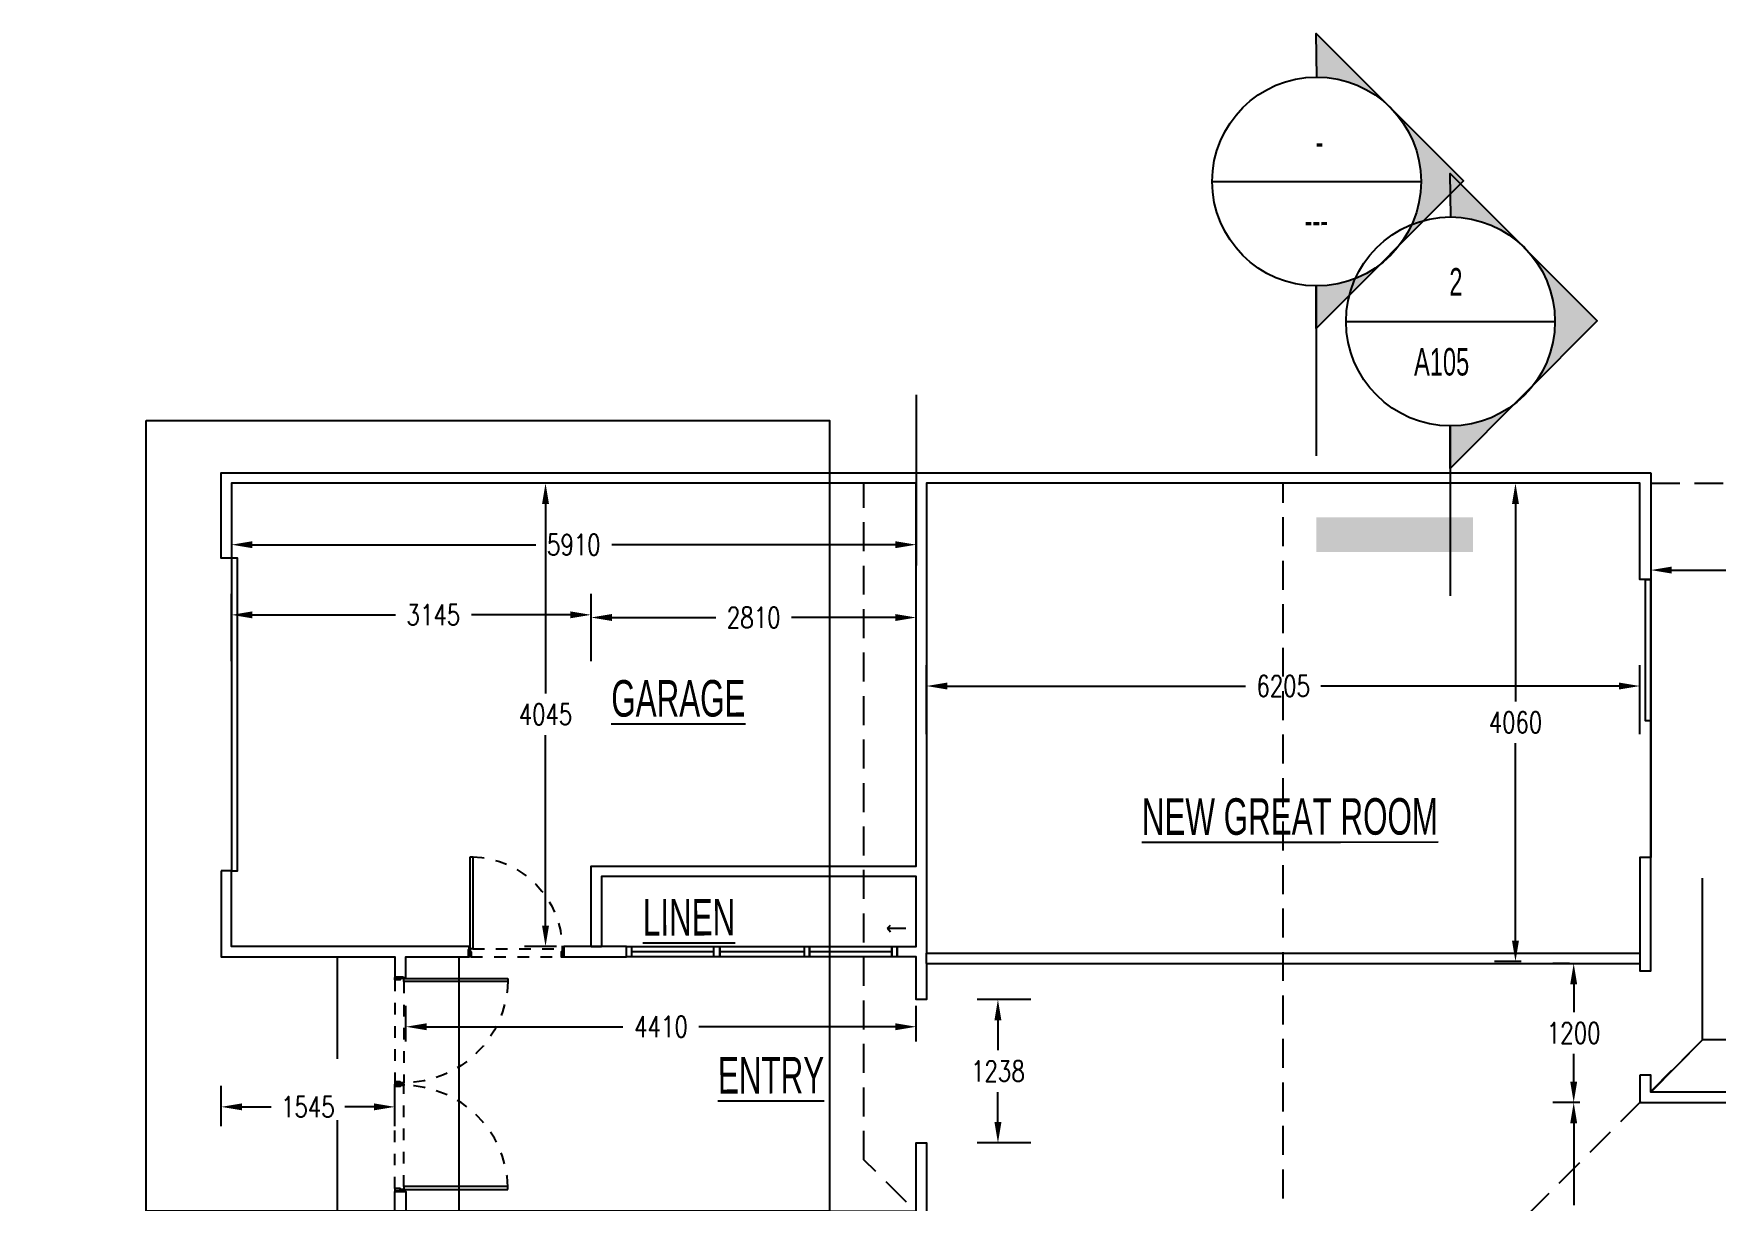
# Model space of a CAD drawing. Header units: inches. Extents: x 26998 to 46838, y -509 to 4343.
# Drawn here: x 38008.76 to 38023.27, y 904.74 to 914.81 of the extents above; entities that cross this region are included whole.
import ezdxf

# ---------------------------------------------------------------- set-up
doc = ezdxf.new("R2010")
doc.units = ezdxf.units.IN
doc.header["$LTSCALE"] = 0.5
doc.header["$MEASUREMENT"] = 0
for name, pattern in [('DASHED', [0.75, 0.5, -0.25]), ('HIDDEN2', [0.1875, 0.125, -0.0625]), ('HIDDEN4', [0.09375, 0.0625, -0.03125])]:
    doc.linetypes.add(name, pattern=pattern)
doc.layers.get('Defpoints').update_dxf_attribs({"color": 140})
for name, color, linetype in [('A-MUROS', 1, 'Continuous'), ('A-VIDRIO', 4, 'Continuous'), ('NUEVO DIBUJO', 2, 'Continuous'), ('OP-PROY 1', 8, 'HIDDEN4'), ('OP-PROY 2', 1, 'HIDDEN4')]:
    doc.layers.add(name, color=color, linetype=linetype)
doc.styles.get("Standard").update_dxf_attribs({"font": 'romans.shx', "width": 0.75})
doc.dimstyles.get("Standard").update_dxf_attribs({"dimtxt": 0.18, "dimasz": 0.18, "dimexe": 0.18, "dimexo": 0.0625, "dimgap": 0.09, "dimtad": 0, "dimtih": 1, "dimtoh": 1, "dimdec": 4, "dimzin": 0, "dimdsep": 46, "dimtxsty": 'Standard', "dimcen": 0.09, "dimadec": 0, "dimazin": 0, "dimtfac": 1, "dimtdec": 4, "dimtofl": 0, "dimtmove": 0, "dimatfit": 3, "dimfxl": 1, "dimtolj": 1, "dimtzin": 0, "dimarcsym": 0})

# ---------------------------------------------------------------- blocks, each defined once
blk = doc.blocks.new('*D435')
at = {"layer": 'Defpoints', "color": 0, "transparency": 16777216}
for p in [(38022.615, 909.181), (38016.46, 908.704), (38022.615, 908.704)]:
    blk.add_point(p, dxfattribs=at)
at = {"layer": 'NUEVO DIBUJO', "color": 0, "lineweight": -2, "transparency": 16777216}
for p, q in [((38016.46, 908.767), (38016.46, 909.361)), ((38022.615, 908.767), (38022.615, 909.361)), ((38016.64, 909.181), (38019.213, 909.181)), ((38022.435, 909.181), (38019.862, 909.181))]:
    blk.add_line(p, q, dxfattribs=at)
at = {"layer": 'NUEVO DIBUJO', "color": 0, "transparency": 16777216}
for points in [[(38016.64, 909.211), (38016.64, 909.151), (38016.46, 909.181)], [(38022.435, 909.211), (38022.435, 909.151), (38022.615, 909.181)]]:
    blk.add_solid(points, dxfattribs=at)
at = {"layer": 'NUEVO DIBUJO', "color": 0, "transparency": 16777216, "insert": (38019.538, 909.181), "char_height": 0.18, "attachment_point": 5}
blk.add_mtext('\\A1;6205', dxfattribs=at)
blk = doc.blocks.new('*D436')
at = {"layer": 'Defpoints', "color": 0, "transparency": 16777216}
for p in [(38016.372, 909.772), (38013.567, 909.332), (38016.372, 909.332)]:
    blk.add_point(p, dxfattribs=at)
at = {"layer": 'NUEVO DIBUJO', "color": 0, "lineweight": -2, "transparency": 16777216}
for p, q in [((38013.567, 909.394), (38013.567, 909.952)), ((38016.372, 909.394), (38016.372, 909.952)), ((38013.747, 909.772), (38014.642, 909.772)), ((38016.192, 909.772), (38015.297, 909.772))]:
    blk.add_line(p, q, dxfattribs=at)
at = {"layer": 'NUEVO DIBUJO', "color": 0, "transparency": 16777216}
for points in [[(38013.747, 909.802), (38013.747, 909.742), (38013.567, 909.772)], [(38016.192, 909.802), (38016.192, 909.742), (38016.372, 909.772)]]:
    blk.add_solid(points, dxfattribs=at)
at = {"layer": 'NUEVO DIBUJO', "color": 0, "transparency": 16777216, "insert": (38014.97, 909.772), "char_height": 0.18, "attachment_point": 5}
blk.add_mtext('\\A1;2810', dxfattribs=at)
blk = doc.blocks.new('*D437')
at = {"layer": 'Defpoints', "color": 0, "transparency": 16777216}
for p in [(38010.465, 909.795), (38010.465, 909.331), (38013.567, 909.332)]:
    blk.add_point(p, dxfattribs=at)
at = {"layer": 'NUEVO DIBUJO', "color": 0, "lineweight": -2, "transparency": 16777216}
for p, q in [((38010.465, 909.394), (38010.465, 909.975)), ((38013.567, 909.394), (38013.567, 909.975)), ((38010.645, 909.795), (38011.879, 909.795)), ((38013.387, 909.795), (38012.535, 909.795))]:
    blk.add_line(p, q, dxfattribs=at)
at = {"layer": 'NUEVO DIBUJO', "color": 0, "transparency": 16777216}
for points in [[(38010.645, 909.825), (38010.645, 909.765), (38010.465, 909.795)], [(38013.387, 909.825), (38013.387, 909.765), (38013.567, 909.795)]]:
    blk.add_solid(points, dxfattribs=at)
at = {"layer": 'NUEVO DIBUJO', "color": 0, "transparency": 16777216, "insert": (38012.207, 909.795), "char_height": 0.18, "attachment_point": 5}
blk.add_mtext('\\A1;3145', dxfattribs=at)
blk = doc.blocks.new('*D520')
at = {"layer": 'Defpoints', "color": 0, "transparency": 16777216}
for p in [(38013.174, 910.931), (38013.332, 910.931), (38013.332, 906.934)]:
    blk.add_point(p, dxfattribs=at)
at = {"layer": 'NUEVO DIBUJO', "color": 0, "lineweight": -2, "transparency": 16777216}
for p, q in [((38013.27, 910.931), (38012.994, 910.931)), ((38013.174, 910.751), (38013.174, 909.116)), ((38013.174, 907.114), (38013.174, 908.756)), ((38013.27, 906.934), (38012.994, 906.934))]:
    blk.add_line(p, q, dxfattribs=at)
at = {"layer": 'NUEVO DIBUJO', "color": 0, "transparency": 16777216}
for points in [[(38013.144, 910.751), (38013.204, 910.751), (38013.174, 910.931)], [(38013.144, 907.114), (38013.204, 907.114), (38013.174, 906.934)]]:
    blk.add_solid(points, dxfattribs=at)
at = {"layer": 'NUEVO DIBUJO', "color": 0, "transparency": 16777216, "insert": (38013.174, 908.936), "char_height": 0.18, "attachment_point": 5}
blk.add_mtext('\\A1;4045', dxfattribs=at)
blk = doc.blocks.new('*D438')
at = {"layer": 'Defpoints', "color": 0, "transparency": 16777216}
for p in [(38011.873, 905.551), (38010.376, 905.323), (38011.873, 905.323)]:
    blk.add_point(p, dxfattribs=at)
at = {"layer": 'NUEVO DIBUJO', "color": 0, "lineweight": -2, "transparency": 16777216}
for p, q in [((38010.376, 905.385), (38010.376, 905.731)), ((38011.873, 905.385), (38011.873, 905.731)), ((38010.556, 905.551), (38010.806, 905.551)), ((38011.693, 905.551), (38011.443, 905.551))]:
    blk.add_line(p, q, dxfattribs=at)
at = {"layer": 'NUEVO DIBUJO', "color": 0, "transparency": 16777216}
for points in [[(38010.556, 905.581), (38010.556, 905.521), (38010.376, 905.551)], [(38011.693, 905.581), (38011.693, 905.521), (38011.873, 905.551)]]:
    blk.add_solid(points, dxfattribs=at)
at = {"layer": 'NUEVO DIBUJO', "color": 0, "transparency": 16777216, "insert": (38011.124, 905.551), "char_height": 0.18, "attachment_point": 5}
blk.add_mtext('\\A1;1545', dxfattribs=at)
blk = doc.blocks.new('*D446')
at = {"layer": 'Defpoints', "color": 0, "transparency": 16777216}
for p in [(38016.372, 911.756), (38010.465, 910.931), (38016.372, 910.4)]:
    blk.add_point(p, dxfattribs=at)
at = {"layer": 'NUEVO DIBUJO', "color": 0, "lineweight": -2, "transparency": 16777216}
for p, q in [((38016.372, 911.694), (38016.372, 910.22)), ((38010.465, 910.869), (38010.465, 910.22)), ((38010.645, 910.4), (38013.09, 910.4)), ((38016.192, 910.4), (38013.746, 910.4))]:
    blk.add_line(p, q, dxfattribs=at)
at = {"layer": 'NUEVO DIBUJO', "color": 0, "transparency": 16777216}
for points in [[(38010.645, 910.43), (38010.645, 910.37), (38010.465, 910.4)], [(38016.192, 910.43), (38016.192, 910.37), (38016.372, 910.4)]]:
    blk.add_solid(points, dxfattribs=at)
at = {"layer": 'NUEVO DIBUJO', "color": 0, "transparency": 16777216, "insert": (38013.418, 910.4), "char_height": 0.18, "attachment_point": 5}
blk.add_mtext('\\A1;5910', dxfattribs=at)
blk = doc.blocks.new('*D447')
at = {"layer": 'Defpoints', "color": 0, "transparency": 16777216}
for p in [(38021.542, 910.931), (38021.765, 910.931), (38021.654, 906.805)]:
    blk.add_point(p, dxfattribs=at)
at = {"layer": 'NUEVO DIBUJO', "color": 0, "lineweight": -2, "transparency": 16777216}
for p, q in [((38021.702, 910.931), (38021.362, 910.931)), ((38021.542, 910.751), (38021.542, 909.048)), ((38021.542, 906.985), (38021.542, 908.688)), ((38021.591, 906.805), (38021.362, 906.805))]:
    blk.add_line(p, q, dxfattribs=at)
at = {"layer": 'NUEVO DIBUJO', "color": 0, "transparency": 16777216}
for points in [[(38021.512, 910.751), (38021.572, 910.751), (38021.542, 910.931)], [(38021.512, 906.985), (38021.572, 906.985), (38021.542, 906.805)]]:
    blk.add_solid(points, dxfattribs=at)
at = {"layer": 'NUEVO DIBUJO', "color": 0, "transparency": 16777216, "insert": (38021.542, 908.868), "char_height": 0.18, "attachment_point": 5}
blk.add_mtext('\\A1;4060', dxfattribs=at)
blk = doc.blocks.new('*D451')
at = {"layer": 'Defpoints', "color": 0, "transparency": 16777216}
for p in [(38017.077, 906.477), (38017.425, 906.477), (38017.425, 905.24)]:
    blk.add_point(p, dxfattribs=at)
at = {"layer": 'NUEVO DIBUJO', "color": 0, "lineweight": -2, "transparency": 16777216}
for p, q in [((38017.362, 906.477), (38016.897, 906.477)), ((38017.077, 906.297), (38017.077, 906.039)), ((38017.077, 905.42), (38017.077, 905.679)), ((38017.362, 905.24), (38016.897, 905.24))]:
    blk.add_line(p, q, dxfattribs=at)
at = {"layer": 'NUEVO DIBUJO', "color": 0, "transparency": 16777216}
for points in [[(38017.047, 906.297), (38017.107, 906.297), (38017.077, 906.477)], [(38017.047, 905.42), (38017.107, 905.42), (38017.077, 905.24)]]:
    blk.add_solid(points, dxfattribs=at)
at = {"layer": 'NUEVO DIBUJO', "color": 0, "transparency": 16777216, "insert": (38017.077, 905.859), "char_height": 0.18, "attachment_point": 5}
blk.add_mtext('\\A1;1238', dxfattribs=at)
blk = doc.blocks.new('*D452')
at = {"layer": 'Defpoints', "color": 0, "transparency": 16777216}
for p in [(38016.372, 906.242), (38011.968, 906.052), (38016.372, 906.052)]:
    blk.add_point(p, dxfattribs=at)
at = {"layer": 'NUEVO DIBUJO', "color": 0, "lineweight": -2, "transparency": 16777216}
for p, q in [((38011.968, 906.115), (38011.968, 906.422)), ((38016.372, 906.115), (38016.372, 906.422)), ((38012.148, 906.242), (38013.842, 906.242)), ((38016.192, 906.242), (38014.498, 906.242))]:
    blk.add_line(p, q, dxfattribs=at)
at = {"layer": 'NUEVO DIBUJO', "color": 0, "transparency": 16777216}
for points in [[(38012.148, 906.272), (38012.148, 906.212), (38011.968, 906.242)], [(38016.192, 906.272), (38016.192, 906.212), (38016.372, 906.242)]]:
    blk.add_solid(points, dxfattribs=at)
at = {"layer": 'NUEVO DIBUJO', "color": 0, "transparency": 16777216, "insert": (38014.17, 906.242), "char_height": 0.18, "attachment_point": 5}
blk.add_mtext('\\A1;4410', dxfattribs=at)
blk = doc.blocks.new('*D477')
at = {"layer": 'Defpoints', "color": 0, "transparency": 16777216}
for p in [(38022.044, 905.589), (38022.158, 905.589), (38022.158, 903.457)]:
    blk.add_point(p, dxfattribs=at)
at = {"layer": 'NUEVO DIBUJO', "color": 0, "lineweight": -2, "transparency": 16777216}
for p, q in [((38022.096, 905.589), (38021.864, 905.589)), ((38022.044, 905.409), (38022.044, 904.703)), ((38022.044, 903.637), (38022.044, 904.343)), ((38022.096, 903.457), (38021.864, 903.457))]:
    blk.add_line(p, q, dxfattribs=at)
at = {"layer": 'NUEVO DIBUJO', "color": 0, "transparency": 16777216}
for points in [[(38022.014, 905.409), (38022.074, 905.409), (38022.044, 905.589)], [(38022.014, 903.637), (38022.074, 903.637), (38022.044, 903.457)]]:
    blk.add_solid(points, dxfattribs=at)
at = {"layer": 'NUEVO DIBUJO', "color": 0, "transparency": 16777216, "insert": (38022.044, 904.523), "char_height": 0.18, "attachment_point": 5}
blk.add_mtext('\\A1;2130', dxfattribs=at)
blk = doc.blocks.new('*D478')
at = {"layer": 'Defpoints', "color": 0, "transparency": 16777216}
for p in [(38022.044, 906.788), (38022.069, 906.788), (38022.158, 905.589)]:
    blk.add_point(p, dxfattribs=at)
at = {"layer": 'NUEVO DIBUJO', "color": 0, "lineweight": -2, "transparency": 16777216}
for p, q in [((38022.007, 906.788), (38021.864, 906.788)), ((38022.044, 906.608), (38022.044, 906.368)), ((38022.044, 905.769), (38022.044, 906.008)), ((38022.096, 905.589), (38021.864, 905.589))]:
    blk.add_line(p, q, dxfattribs=at)
at = {"layer": 'NUEVO DIBUJO', "color": 0, "transparency": 16777216}
for points in [[(38022.014, 906.608), (38022.074, 906.608), (38022.044, 906.788)], [(38022.014, 905.769), (38022.074, 905.769), (38022.044, 905.589)]]:
    blk.add_solid(points, dxfattribs=at)
at = {"layer": 'NUEVO DIBUJO', "color": 0, "transparency": 16777216, "insert": (38022.044, 906.188), "char_height": 0.18, "attachment_point": 5}
blk.add_mtext('\\A1;1200', dxfattribs=at)
blk = doc.blocks.new('P-0')
for points in [[(-0.014, 1.259), (-0.047, 1.259), (-0.047, 0.1), (-0.014, 0.1)], [(-1.194, 0.01), (-1.188, 0.01), (-1.188, 0.09), (-1.194, 0.09)], [(-1.188, 0.1), (-1.174, 0.1), (-1.174, 0.062), (-1.161, 0.062), (-1.161, 0.016), (-1.161, 0), (-1.188, 0)], [(0, 0.1), (-0.014, 0.1), (-0.014, 0.062), (-0.026, 0.062), (-0.026, 0.016), (-0.026, 0), (0, 0)], [(0, 0.01), (0.006, 0.01), (0.006, 0.09), (0, 0.09)]]:
    blk.add_lwpolyline(points, close=True)
at = {"layer": 'OP-PROY 1', "linetype": 'HIDDEN4'}
blk.add_arc((-0.013, 0.1), 1.16, 91.6414, 179.9839, dxfattribs=at)
at = {"layer": 'OP-PROY 2', "linetype": 'HIDDEN2'}
for p, q in [((-0.047, 0.1), (-1.174, 0.1)), ((-0.026, 0), (-1.161, 0))]:
    blk.add_line(p, q, dxfattribs=at)
blk = doc.blocks.new('*D525')
at = {"layer": 'Defpoints', "color": 0, "transparency": 16777216}
for p in [(38022.71, 910.326), (38031.358, 910.326), (38031.358, 910.181)]:
    blk.add_point(p, dxfattribs=at)
at = {"layer": 'NUEVO DIBUJO', "color": 0, "lineweight": -2, "transparency": 16777216}
for p, q in [((38022.71, 910.263), (38022.71, 910.001)), ((38031.358, 910.263), (38031.358, 910.001)), ((38022.89, 910.181), (38026.706, 910.181)), ((38031.178, 910.181), (38027.362, 910.181))]:
    blk.add_line(p, q, dxfattribs=at)
at = {"layer": 'NUEVO DIBUJO', "color": 0, "transparency": 16777216}
for points in [[(38022.89, 910.211), (38022.89, 910.151), (38022.71, 910.181)], [(38031.178, 910.211), (38031.178, 910.151), (38031.358, 910.181)]]:
    blk.add_solid(points, dxfattribs=at)
at = {"layer": 'NUEVO DIBUJO', "color": 0, "transparency": 16777216, "insert": (38027.034, 910.181), "char_height": 0.18, "attachment_point": 5}
blk.add_mtext('\\A1;8660', dxfattribs=at)

msp = doc.modelspace()

# ---------------------------------------------------------------- hatches: boundary and pattern name
at = {"layer": 'NUEVO DIBUJO'}
h = msp.add_hatch(color=3, dxfattribs=at)
h.dxf.hatch_style = 1
h.paths.add_polyline_path([(38019.8232339, 914.8081055), (38019.829529, 914.4336925, -0.183582479), (38020.4269832, 914.2042852)])
h.paths.add_polyline_path([(38021.0922397, 913.5389505), (38020.4979322, 914.1333278, -0.1844551951), (38020.7272745, 913.5328048, -0.1639079338), (38020.5436478, 912.9877018)])
h.paths.add_polyline_path([(38020.3749432, 912.8181802, -0.1660457928), (38019.8232339, 912.6319171), (38019.8232339, 912.263799)])
h = msp.add_hatch(color=3, dxfattribs=at)
h.dxf.hatch_style = 1
h.paths.add_polyline_path([(38020.9782482, 913.601077), (38020.9845434, 913.226664, -0.183582479), (38021.5819976, 912.9972567)])
h.paths.add_polyline_path([(38022.2472541, 912.331922), (38021.6529466, 912.9262994, -0.1844551951), (38021.8822888, 912.3257763, -0.1639079338), (38021.6986621, 911.7806733)])
h.paths.add_polyline_path([(38021.5299576, 911.6111517, -0.1660457928), (38020.9782482, 911.4248886), (38020.9782482, 911.0567705)])
h = msp.add_hatch(color=2, dxfattribs=at)
h.dxf.hatch_style = 1
h.paths.add_polyline_path([(38021.1746719, 910.3372492), (38019.8232339, 910.3372492), (38019.8232339, 910.6355038), (38021.1746719, 910.6355038)])
h.paths.add_polyline_path([(38005.2493005, 900.274469), (38004.9510609, 900.274469), (38004.9510609, 901.6196122), (38005.2493005, 901.6196122)])

# ---------------------------------------------------------------- linework, layer by layer
at = {"color": 3}
for p, q in [((38018.9254881, 913.5328048), (38020.7272745, 913.5328048)), ((38019.8232339, 912.6318961), (38019.8232339, 912.263799)), ((38019.8232339, 912.6318961), (38019.8232339, 912.263799)), ((38019.8232339, 912.6318961), (38019.8232339, 911.1672767)), ((38020.0805024, 912.3257763), (38021.8822888, 912.3257763))]:
    msp.add_line(p, q, dxfattribs=at)
at = {"color": 0}
for p, q in [((38020.9782482, 911.4248676), (38020.9782482, 911.0567705)), ((38020.9782482, 911.4248676), (38020.9782482, 911.0567705)), ((38022.7100086, 907.7018526), (38022.7100086, 910.1001792)), ((38022.7100086, 910.0685552), (38022.7100086, 910.1001792)), ((38022.7100086, 910.1001792), (38022.7100086, 907.7018526)), ((38022.7100086, 907.7336265), (38022.7100086, 907.7018526)), ((38016.1242325, 907.0927538), (38016.1494117, 907.1180829)), ((38016.1242325, 907.0927538), (38016.1494117, 907.0609799)), ((38016.1242325, 907.0927538), (38016.2828619, 907.0927538)), ((38016.1242325, 907.0927538), (38016.1242325, 907.0927538)), ((38013.5673513, 906.9341842), (38013.3324795, 906.9341842)), ((38013.3324795, 906.9341842), (38013.3324795, 906.8453074)), ((38013.5673513, 906.9341842), (38013.6561232, 906.9341842)), ((38013.8717358, 906.8453074), (38013.8717358, 906.9341842)), ((38013.9161443, 906.9341842), (38013.9161443, 906.8453074)), ((38016.1622562, 906.9341842), (38016.1622562, 906.8453074)), ((38016.2066646, 906.9341842), (38016.2066646, 906.8453074))]:
    msp.add_line(p, q, dxfattribs=at)
at = {"color": 2}
for p, q in [((38020.9782482, 911.4248676), (38020.9782482, 909.9602482)), ((38022.7100086, 908.8819816), (38022.7100086, 907.7018526))]:
    msp.add_line(p, q, dxfattribs=at)
at = {"color": 3}
for points in [[(38019.8295287, 914.4337135), (38019.8232339, 914.8081055), (38021.0922397, 913.5389505), (38019.8232339, 912.263799), (38019.8232339, 912.6380624)], [(38020.984543, 913.2266851), (38020.9782482, 913.601077), (38022.2472541, 912.331922), (38020.9782482, 911.0567705), (38020.9782482, 911.4310339)]]:
    msp.add_lwpolyline(points, dxfattribs=at)
at = {"color": 2}
for points in [[(38022.6624227, 910.1001792), (38022.7100086, 910.1001792), (38022.7100086, 908.8819816), (38022.6624227, 908.8819816)], [(38016.1622562, 906.9341842), (38016.2066646, 906.9341842), (38016.2066646, 906.8453074), (38016.1622562, 906.8453074)]]:
    msp.add_lwpolyline(points, close=True, dxfattribs=at)
at = {"color": 3}
for centre in [(38019.8263813, 913.5328048), (38020.9813956, 912.3257763)]:
    msp.add_circle(centre, 0.9008932, dxfattribs=at)
at = {"layer": 'A-MUROS'}
for p, q in [((38013.8717358, 906.9341842), (38013.6561232, 906.9341842)), ((38016.4604508, 906.8770812), (38022.6148369, 906.8770812)), ((38016.4604508, 906.7880545), (38016.4604508, 906.8770812)), ((38013.3324795, 906.8453074), (38013.8717358, 906.8453074)), ((38016.4604508, 906.7880545), (38022.6148369, 906.7880545))]:
    msp.add_line(p, q, dxfattribs=at)
for points in [[(38009.7286498, 911.4706516), (38015.6229399, 911.4706516), (38015.6229399, 904.6500637), (38009.7286498, 904.6500637)], [(38022.6148369, 906.7880545), (38022.6148369, 906.7246566), (38022.7100086, 906.7246566), (38022.7100086, 907.7018526), (38022.6148369, 907.7018526)], [(38013.3324795, 906.8453074), (38013.8717358, 906.8453074), (38013.8717358, 906.9341842), (38013.3324795, 906.9341842)]]:
    msp.add_lwpolyline(points, close=True, dxfattribs=at)
for points in [[(38016.4604508, 906.7880545), (38016.4604508, 906.4772103), (38016.3716788, 906.4772103), (38016.3716788, 906.8453074), (38016.2066646, 906.8453074), (38016.2066646, 906.9341842), (38016.3716788, 906.9341842), (38016.3716788, 907.5368384), (38013.6561232, 907.5368384), (38013.6561232, 906.9341842), (38013.5673513, 906.9341842), (38013.5673513, 907.6258651), (38016.3716788, 907.6258651), (38016.3716788, 910.9313953), (38010.4645293, 910.9313953), (38010.4647392, 910.2840779), (38010.3757124, 910.2840779), (38010.3757124, 911.0202722), (38022.7100086, 911.0202722)], [(38022.7100086, 911.0202722), (38022.7100086, 910.1001792), (38022.6148369, 910.1001792), (38022.6148369, 910.9313953), (38016.4604508, 910.9313953), (38016.4604508, 906.8770812)], [(38010.3757124, 907.5876466), (38010.3757124, 906.8453074), (38011.8731303, 906.8453074), (38011.8731303, 906.6677035), (38011.968302, 906.6677035), (38011.968302, 906.8453074), (38012.514003, 906.8453074), (38012.514003, 906.9341842), (38010.4647392, 906.9341842), (38010.4647392, 907.5876466), (38010.3757124, 907.5876466)], [(38022.6148369, 905.8237479), (38022.6148369, 905.5888912), (38029.2707104, 905.5888912), (38029.2642657, 904.4786047), (38029.3594373, 904.4786047), (38029.3594373, 905.677768), (38022.7100086, 905.677768), (38022.7100086, 905.8237479), (38022.6148369, 905.8237479)], [(38011.4670694, 901.8773451), (38011.3782375, 901.8773451), (38011.3782375, 904.6500637), (38011.8731303, 904.6500637), (38011.8731303, 904.8212228), (38011.968302, 904.8212228), (38011.968302, 904.6500637), (38016.3716788, 904.6500637), (38016.3716788, 905.2401281), (38016.4604508, 905.2401281), (38016.4604508, 904.554892), (38011.4670694, 904.554892), (38011.4670694, 901.8773451)]]:
    msp.add_lwpolyline(points, dxfattribs=at)
at = {"layer": 'A-VIDRIO'}
for p, q in [((38013.9161443, 906.8897458), (38014.6268745, 906.8897458)), ((38014.6268745, 906.8896709), (38013.9161443, 906.8896709)), ((38014.6268745, 906.8453074), (38014.6268745, 906.9341842)), ((38014.6776827, 906.8453074), (38014.6776827, 906.9341842)), ((38014.6776827, 906.8897458), (38015.4071175, 906.8897458)), ((38015.4071175, 906.8896709), (38014.6776827, 906.8896709)), ((38015.4071175, 906.8453074), (38015.4071175, 906.9341842)), ((38015.451526, 906.8453074), (38015.451526, 906.9341842)), ((38015.451526, 906.8896709), (38016.1622562, 906.8897458)), ((38016.1622562, 906.8896709), (38015.451526, 906.8896709))]:
    msp.add_line(p, q, dxfattribs=at)
for points in [[(38013.8717358, 906.9341842), (38016.2066646, 906.9341842), (38016.2066646, 906.8453074), (38013.8717358, 906.8453074)], [(38014.6268745, 906.9341842), (38014.6776827, 906.9341842), (38014.6776827, 906.8453074), (38014.6268745, 906.8453074)], [(38015.4071175, 906.9341842), (38015.451526, 906.9341842), (38015.451526, 906.8453074), (38015.4071175, 906.8453074)]]:
    msp.add_lwpolyline(points, close=True, dxfattribs=at)
at = {"layer": 'NUEVO DIBUJO', "color": 2, "linetype": 'DASHED'}
for p, q in [((38015.9212095, 905.0941483), (38015.9212095, 910.9313953)), ((38019.5377188, 902.5117731), (38019.5376439, 910.9313953)), ((38023.1542431, 906.1284472), (38019.5377188, 902.5117731)), ((38029.3594373, 906.1284472), (38023.1542431, 906.1284472)), ((38019.2080566, 901.8137311), (38015.9212095, 905.0941483))]:
    msp.add_line(p, q, dxfattribs=at)
at = {"layer": 'NUEVO DIBUJO', "color": 254}
for p, q in [((38023.1542431, 906.1284472), (38023.1542431, 907.5242487)), ((38022.7100086, 905.677768), (38023.1542431, 906.1284472))]:
    msp.add_line(p, q, dxfattribs=at)
at = {"layer": 'NUEVO DIBUJO', "color": 2}
for p, q in [((38011.3778547, 906.8453074), (38011.3778547, 905.9656404)), ((38012.4259078, 906.8453074), (38012.4259078, 904.6500637)), ((38011.3778547, 905.4348468), (38011.3778547, 904.642504))]:
    msp.add_line(p, q, dxfattribs=at)
at = {"layer": 'NUEVO DIBUJO', "color": 2, "linetype": 'DASHED'}
msp.add_lwpolyline([(38022.7100086, 910.9313953), (38031.357893, 910.9313953), (38031.357893, 898.9841257), (38029.3594373, 898.9841257)], dxfattribs=at)
at = {"layer": 'NUEVO DIBUJO', "color": 2}
msp.add_lwpolyline([(38010.4645293, 907.5876466), (38010.5153525, 907.5876466), (38010.5153525, 910.2840779), (38010.4645293, 910.2840779)], close=True, dxfattribs=at)

# ---------------------------------------------------------------- block references
at = {"xscale": -0.6853875946276249, "yscale": 0.6853875946276249, "zscale": 0.6853875946276249}
msp.add_blockref('P-0', (38012.514003, 906.8453074), dxfattribs=at)
at = {"yscale": 0.7749067037651353, "zscale": 0.7749067037651353, "rotation": 270}
for p, xscale in [((38011.8731303, 906.6677035), -0.7749067037651353), ((38011.8731303, 904.8267765), 0.7749067037651353)]:
    msp.add_blockref('P-0', p, dxfattribs=dict(at, xscale=xscale))

# ---------------------------------------------------------------- texts
at = {"layer": 'NUEVO DIBUJO', "color": 3, "linetype": 'ByBlock', "char_height": 0.237109014, "attachment_point": 1, "rotation": 0.05406191}
for s, insert in [('{\\fArial Narrow|b0|i0|c0|p34;-}', (38019.8161869, 913.9932793)), ('{\\fArial Narrow|b0|i0|c0|p34;---}', (38019.7220485, 913.3151058)), ('{\\fArial Narrow|b0|i0|c0|p34;2}', (38020.9712012, 912.7862508)), ('{\\fArial Narrow|b0|i0|c0|p34;A105}', (38020.6668851, 912.0959574))]:
    msp.add_mtext_dynamic_manual_height_columns(s, width=2.849665571, gutter_width=1.1855451, heights=[0], dxfattribs=dict(at, insert=insert))
at = {"layer": 'NUEVO DIBUJO', "linetype": 'ByBlock', "char_height": 0.314894996, "attachment_point": 1, "rotation": 0.05406191}
for s, insert in [('{\\fArial Narrow|b0|i0|c0|p34;\\LGARAGE}', (38013.7411976, 909.2316617)), ('{\\fArial Narrow|b0|i0|c0|p34;\\LNEW GREAT ROOM}', (38018.318533, 908.2117866)), ('{\\fArial Narrow|b0|i0|c0|p34;\\LLINEN}', (38014.013962, 907.3435153)), ('{\\fArial Narrow|b0|i0|c0|p34;\\LENTRY}', (38014.6612344, 905.9807264))]:
    msp.add_mtext_dynamic_manual_height_columns(s, width=2.497838432, gutter_width=1.574475, heights=[0], dxfattribs=dict(at, insert=insert))

# ---------------------------------------------------------------- dimensions: what is measured, and where the dimension line sits
at = {"layer": 'NUEVO DIBUJO', "color": 2}
for base, p1, p2, text, picture, middle in [((38016.3716788, 910.4000908), (38010.4645293, 910.9313953), (38016.3716788, 911.7561667), '5910', '*D446', (38013.4181041, 910.4000908)), ((38031.357893, 910.1805785), (38022.7100086, 910.3258676), (38031.357893, 910.3258676), '8660', '*D525', (38027.0339508, 910.1805785)), ((38022.6148369, 909.1806276), (38016.4604508, 908.7043028), (38022.6148369, 908.7043028), '6205', '*D435', (38019.5376439, 909.1806276)), ((38016.3716788, 906.2415476), (38011.968302, 906.05216), (38016.3716788, 906.05216), '4410', '*D452', (38014.1699904, 906.2415476))]:
    dim = msp.add_linear_dim(base=base, p1=p1, p2=p2, text=text, dimstyle='Standard', dxfattribs=at)
    dim.commit()
    dim.dimension.update_dxf_attribs({"geometry": picture, "text_midpoint": middle})
dim = msp.add_linear_dim(base=(38013.1738651, 910.9313953), p1=(38013.3324795, 906.9341842), p2=(38013.3324795, 910.9313953), angle=90, text='4045', dimstyle='Standard', dxfattribs=at)
dim.commit()
dim.dimension.update_dxf_attribs({"geometry": '*D520', "text_midpoint": (38013.1738651, 908.9359372), "dimtype": 160})
for base, p1, p2, text, picture, middle in [((38021.5424693, 910.9313953), (38021.6536028, 906.8045225), (38021.7647364, 910.9313953), '4060', '*D447', (38021.5424693, 908.8679589)), ((38022.0439566, 906.7880545), (38022.1580877, 905.5888912), (38022.0691359, 906.7880545), '1200', '*D478', (38022.0439566, 906.1884728)), ((38017.0765806, 906.4772103), (38017.4248173, 905.2401281), (38017.4248173, 906.4772103), '1238', '*D451', (38017.0765806, 905.8586692)), ((38022.0439566, 905.5888912), (38022.1580877, 903.4570453), (38022.1580877, 905.5888912), '2130', '*D477', (38022.0439566, 904.5229682))]:
    dim = msp.add_linear_dim(base=base, p1=p1, p2=p2, angle=90, text=text, dimstyle='Standard', dxfattribs=at)
    dim.commit()
    dim.dimension.update_dxf_attribs({"geometry": picture, "text_midpoint": middle})
for base, p1, p2, text, picture, middle in [((38010.4645293, 909.7954946), (38013.5673513, 909.3316265), (38010.4645293, 909.331417), '3145', '*D437', (38012.2073233, 909.7954946)), ((38016.3716788, 909.772189), (38013.5673513, 909.3316265), (38016.3716788, 909.3316265), '2810', '*D436', (38014.9695151, 909.772189)), ((38011.8731303, 905.5509724), (38010.3757124, 905.3225603), (38011.8731303, 905.3225603), '1545', '*D438', (38011.1244214, 905.5509724))]:
    dim = msp.add_linear_dim(base=base, p1=p1, p2=p2, text=text, dimstyle='Standard', dxfattribs=at)
    dim.commit()
    dim.dimension.update_dxf_attribs({"geometry": picture, "text_midpoint": middle, "dimtype": 160})

doc.saveas('drawing.dxf')
